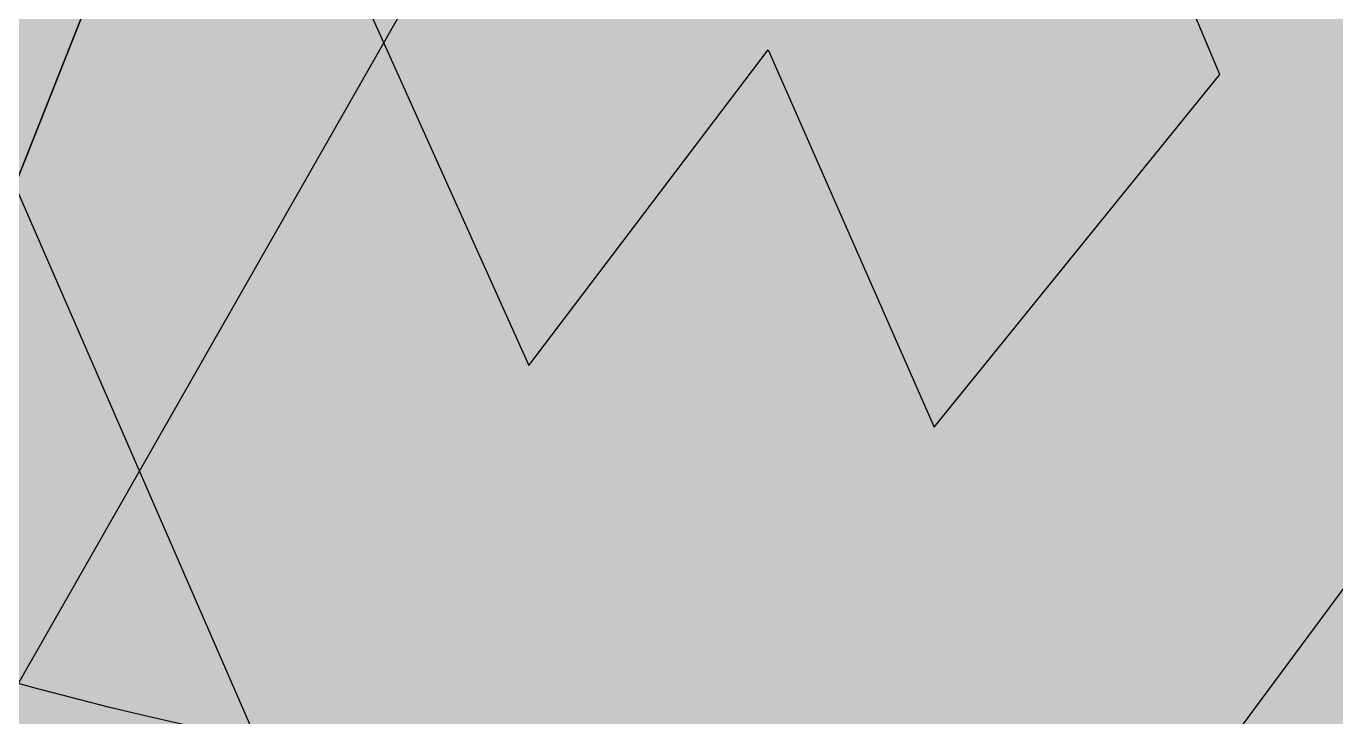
# Paper-space layout 'Layout1' of a CAD drawing. Extents: x -43 to 2298, y -18 to 768.
# Drawn here: x 138.884 to 142.102, y 255.834 to 257.531 of the extents above; entities that cross this region are included whole.
import ezdxf

# ---------------------------------------------------------------- set-up
doc = ezdxf.new("R2010")
doc.units = 0
doc.header["$LTSCALE"] = 2
doc.linetypes.add('CACHEX2', pattern=[0.75, 0.5, -0.25])
doc.layers.add('CARTOUCHE', color=7, linetype='Continuous')
doc.layers.add('LOGO', color=7, linetype='Continuous')

# ---------------------------------------------------------------- blocks, each defined once
blk = doc.blocks.new('A$C715108E3')
at = {"layer": 'LOGO', "color": 131}
for p, q in [((-10.3891, -20.8538), (-10.3891, -20.8538)), ((-10.3415, -20.8538), (-10.3415, -20.8538)), ((-10.2496, -20.8538), (-10.2496, -20.8538)), ((-10.1578, -20.8538), (-10.1578, -20.8538)), ((-10.0662, -20.8538), (-10.0662, -20.8538)), ((-9.9741, -20.8538), (-9.9741, -20.8538)), ((-9.8823, -20.8538), (-9.8823, -20.8538)), ((-9.7912, -20.8538), (-9.7912, -20.8538)), ((-9.699, -20.8538), (-9.699, -20.8538)), ((-9.6072, -20.8538), (-9.6072, -20.8538)), ((-9.5159, -20.8538), (-9.5159, -20.8538)), ((-9.4239, -20.8538), (-9.4239, -20.8538)), ((-9.3321, -20.8538), (-9.3321, -20.8538)), ((-9.2402, -20.8538), (-9.2402, -20.8538)), ((-9.1488, -20.8538), (-9.1488, -20.8538)), ((-9.0569, -20.8538), (-9.0569, -20.8538)), ((-8.9651, -20.8538), (-8.9651, -20.8538)), ((-8.8736, -20.8538), (-8.8736, -20.8538)), ((-8.7818, -20.8538), (-8.7818, -20.8538)), ((-8.69, -20.8538), (-8.69, -20.8538)), ((-8.5985, -20.8538), (-8.5985, -20.8538)), ((-8.5067, -20.8538), (-8.5067, -20.8538)), ((-8.4149, -20.8538), (-8.4149, -20.8538)), ((-8.3228, -20.8538), (-8.3228, -20.8538)), ((-8.2316, -20.8538), (-8.2316, -20.8538)), ((-8.1394, -20.8538), (-8.1394, -20.8538)), ((-8.0475, -20.8538), (-8.0475, -20.8538)), ((-7.9563, -20.8538), (-7.9563, -20.8538)), ((-7.8642, -20.8538), (-7.8642, -20.8538)), ((-7.7724, -20.8538), (-7.7724, -20.8538)), ((-7.6809, -20.8538), (-7.6809, -20.8538)), ((-7.5891, -20.8538), (-7.5891, -20.8538)), ((-7.4973, -20.8538), (-7.4973, -20.8538)), ((-7.4058, -20.8538), (-7.4058, -20.8538)), ((-7.314, -20.8538), (-7.314, -20.8538)), ((-7.2222, -20.8538), (-7.2222, -20.8538)), ((-7.1307, -20.8538), (-7.1307, -20.8538)), ((-7.0389, -20.8538), (-7.0389, -20.8538)), ((-10.3486, -20.9451), (-10.3486, -20.9451)), ((-10.295, -20.9451), (-10.295, -20.9451)), ((-10.2037, -20.9451), (-10.2037, -20.9451)), ((-10.1117, -20.9451), (-10.1117, -20.9451)), ((-10.0199, -20.9451), (-10.0199, -20.9451)), ((-9.9286, -20.9451), (-9.9286, -20.9451)), ((-9.8369, -20.9451), (-9.8369, -20.9451)), ((-9.7449, -20.9451), (-9.7449, -20.9451)), ((-9.6537, -20.9451), (-9.6537, -20.9451)), ((-9.5616, -20.9451), (-9.5616, -20.9451)), ((-9.4696, -20.9451), (-9.4696, -20.9451)), ((-9.3778, -20.9451), (-9.3778, -20.9451)), ((-9.2863, -20.9451), (-9.2863, -20.9451)), ((-9.1945, -20.9451), (-9.1945, -20.9451)), ((-9.1027, -20.9451), (-9.1027, -20.9451)), ((-9.0112, -20.9451), (-9.0112, -20.9451)), ((-8.9194, -20.9451), (-8.9194, -20.9451)), ((-8.8273, -20.9451), (-8.8273, -20.9451)), ((-8.7861, -20.9451), (-8.7861, -20.9451)), ((-8.7361, -20.9451), (-8.7361, -20.9451)), ((-8.6442, -20.9451), (-8.6442, -20.9451)), ((-8.552, -20.9451), (-8.552, -20.9451)), ((-8.461, -20.9451), (-8.461, -20.9451)), ((-8.3691, -20.9451), (-8.3691, -20.9451)), ((-8.2771, -20.9451), (-8.2771, -20.9451)), ((-8.1851, -20.9451), (-8.1851, -20.9451)), ((-8.094, -20.9451), (-8.094, -20.9451)), ((-8.002, -20.9451), (-8.002, -20.9451)), ((-7.91, -20.9451), (-7.91, -20.9451)), ((-7.8187, -20.9451), (-7.8187, -20.9451)), ((-7.7267, -20.9451), (-7.7267, -20.9451)), ((-7.635, -20.9451), (-7.635, -20.9451)), ((-7.5434, -20.9451), (-7.5434, -20.9451)), ((-7.4515, -20.9451), (-7.4515, -20.9451)), ((-7.3597, -20.9451), (-7.3597, -20.9451)), ((-7.2683, -20.9451), (-7.2683, -20.9451)), ((-7.1764, -20.9451), (-7.1764, -20.9451)), ((-7.0846, -20.9451), (-7.0846, -20.9451)), ((-6.9924, -20.9451), (-6.9924, -20.9451)), ((-10.307, -21.0375), (-10.307, -21.0375)), ((-10.2496, -21.0375), (-10.2496, -21.0375)), ((-10.1578, -21.0375), (-10.1578, -21.0375)), ((-10.0662, -21.0375), (-10.0662, -21.0375)), ((-9.9741, -21.0375), (-9.9741, -21.0375)), ((-9.8823, -21.0375), (-9.8823, -21.0375)), ((-9.7912, -21.0375), (-9.7912, -21.0375)), ((-9.699, -21.0375), (-9.699, -21.0375)), ((-9.6072, -21.0375), (-9.6072, -21.0375)), ((-9.5159, -21.0375), (-9.5159, -21.0375)), ((-9.4239, -21.0375), (-9.4239, -21.0375)), ((-9.3321, -21.0375), (-9.3321, -21.0375)), ((-9.2402, -21.0375), (-9.2402, -21.0375)), ((-9.1488, -21.0375), (-9.1488, -21.0375)), ((-9.0569, -21.0375), (-9.0569, -21.0375)), ((-8.9651, -21.0375), (-8.9651, -21.0375)), ((-8.7458, -21.0375), (-8.7458, -21.0375)), ((-8.69, -21.0375), (-8.69, -21.0375)), ((-8.5985, -21.0375), (-8.5985, -21.0375)), ((-8.5067, -21.0375), (-8.5067, -21.0375)), ((-8.4149, -21.0375), (-8.4149, -21.0375)), ((-8.3228, -21.0375), (-8.3228, -21.0375)), ((-8.2316, -21.0375), (-8.2316, -21.0375)), ((-8.1394, -21.0375), (-8.1394, -21.0375)), ((-8.0475, -21.0375), (-8.0475, -21.0375)), ((-7.9563, -21.0375), (-7.9563, -21.0375)), ((-7.8642, -21.0375), (-7.8642, -21.0375)), ((-7.7724, -21.0375), (-7.7724, -21.0375)), ((-7.6809, -21.0375), (-7.6809, -21.0375)), ((-7.5891, -21.0375), (-7.5891, -21.0375)), ((-7.4973, -21.0375), (-7.4973, -21.0375)), ((-7.4058, -21.0375), (-7.4058, -21.0375)), ((-7.314, -21.0375), (-7.314, -21.0375)), ((-7.2222, -21.0375), (-7.2222, -21.0375)), ((-7.1307, -21.0375), (-7.1307, -21.0375)), ((-7.0389, -21.0375), (-7.0389, -21.0375)), ((-10.2657, -21.1288), (-10.2657, -21.1288)), ((-10.2037, -21.1288), (-10.2037, -21.1288)), ((-10.1117, -21.1288), (-10.1117, -21.1288)), ((-10.0199, -21.1288), (-10.0199, -21.1288)), ((-9.9286, -21.1288), (-9.9286, -21.1288)), ((-9.8369, -21.1288), (-9.8369, -21.1288)), ((-9.7449, -21.1288), (-9.7449, -21.1288)), ((-9.6537, -21.1288), (-9.6537, -21.1288)), ((-9.5616, -21.1288), (-9.5616, -21.1288)), ((-9.4696, -21.1288), (-9.4696, -21.1288)), ((-9.3778, -21.1288), (-9.3778, -21.1288)), ((-9.2863, -21.1288), (-9.2863, -21.1288)), ((-9.1945, -21.1288), (-9.1945, -21.1288)), ((-9.1027, -21.1288), (-9.1027, -21.1288)), ((-9.0112, -21.1288), (-9.0112, -21.1288)), ((-8.7057, -21.1288), (-8.7057, -21.1288)), ((-8.6442, -21.1288), (-8.6442, -21.1288)), ((-8.552, -21.1288), (-8.552, -21.1288)), ((-8.461, -21.1288), (-8.461, -21.1288)), ((-8.3691, -21.1288), (-8.3691, -21.1288)), ((-8.2771, -21.1288), (-8.2771, -21.1288)), ((-8.1851, -21.1288), (-8.1851, -21.1288)), ((-8.094, -21.1288), (-8.094, -21.1288)), ((-8.002, -21.1288), (-8.002, -21.1288)), ((-7.91, -21.1288), (-7.91, -21.1288)), ((-7.8187, -21.1288), (-7.8187, -21.1288)), ((-7.7267, -21.1288), (-7.7267, -21.1288)), ((-7.635, -21.1288), (-7.635, -21.1288)), ((-7.5434, -21.1288), (-7.5434, -21.1288)), ((-7.4515, -21.1288), (-7.4515, -21.1288)), ((-7.3597, -21.1288), (-7.3597, -21.1288)), ((-7.2683, -21.1288), (-7.2683, -21.1288)), ((-7.1764, -21.1288), (-7.1764, -21.1288)), ((-7.0846, -21.1288), (-7.0846, -21.1288)), ((-10.2245, -21.2202), (-10.2245, -21.2202)), ((-10.1578, -21.2202), (-10.1578, -21.2202)), ((-10.0662, -21.2202), (-10.0662, -21.2202)), ((-9.9741, -21.2202), (-9.9741, -21.2202)), ((-9.8823, -21.2202), (-9.8823, -21.2202)), ((-9.7912, -21.2202), (-9.7912, -21.2202)), ((-9.699, -21.2202), (-9.699, -21.2202)), ((-9.6072, -21.2202), (-9.6072, -21.2202)), ((-9.5159, -21.2202), (-9.5159, -21.2202)), ((-9.4239, -21.2202), (-9.4239, -21.2202)), ((-9.3321, -21.2202), (-9.3321, -21.2202)), ((-9.2402, -21.2202), (-9.2402, -21.2202)), ((-9.1488, -21.2202), (-9.1488, -21.2202)), ((-9.0569, -21.2202), (-9.0569, -21.2202)), ((-8.6654, -21.2202), (-8.6654, -21.2202)), ((-8.5985, -21.2202), (-8.5985, -21.2202)), ((-8.5067, -21.2202), (-8.5067, -21.2202)), ((-8.4149, -21.2202), (-8.4149, -21.2202)), ((-8.3228, -21.2202), (-8.3228, -21.2202)), ((-8.2316, -21.2202), (-8.2316, -21.2202)), ((-8.1394, -21.2202), (-8.1394, -21.2202)), ((-8.0475, -21.2202), (-8.0475, -21.2202)), ((-7.9563, -21.2202), (-7.9563, -21.2202)), ((-7.8642, -21.2202), (-7.8642, -21.2202)), ((-7.7724, -21.2202), (-7.7724, -21.2202)), ((-7.6809, -21.2202), (-7.6809, -21.2202)), ((-7.5891, -21.2202), (-7.5891, -21.2202)), ((-7.4973, -21.2202), (-7.4973, -21.2202)), ((-7.4058, -21.2202), (-7.4058, -21.2202)), ((-7.314, -21.2202), (-7.314, -21.2202)), ((-7.2222, -21.2202), (-7.2222, -21.2202)), ((-7.1307, -21.2202), (-7.1307, -21.2202)), ((-10.1837, -21.3126), (-10.1837, -21.3126)), ((-10.1117, -21.3126), (-10.1117, -21.3126)), ((-10.0199, -21.3126), (-10.0199, -21.3126)), ((-9.9286, -21.3126), (-9.9286, -21.3126)), ((-9.8369, -21.3126), (-9.8369, -21.3126)), ((-9.7449, -21.3126), (-9.7449, -21.3126)), ((-9.6537, -21.3126), (-9.6537, -21.3126)), ((-9.5616, -21.3126), (-9.5616, -21.3126)), ((-9.4696, -21.3126), (-9.4696, -21.3126)), ((-9.3778, -21.3126), (-9.3778, -21.3126)), ((-9.2863, -21.3126), (-9.2863, -21.3126)), ((-9.1945, -21.3126), (-9.1945, -21.3126)), ((-9.1027, -21.3126), (-9.1027, -21.3126)), ((-8.6251, -21.3126), (-8.6251, -21.3126)), ((-8.552, -21.3126), (-8.552, -21.3126)), ((-8.461, -21.3126), (-8.461, -21.3126)), ((-8.3691, -21.3126), (-8.3691, -21.3126)), ((-8.2771, -21.3126), (-8.2771, -21.3126)), ((-8.1851, -21.3126), (-8.1851, -21.3126)), ((-8.094, -21.3126), (-8.094, -21.3126)), ((-8.002, -21.3126), (-8.002, -21.3126)), ((-7.91, -21.3126), (-7.91, -21.3126)), ((-7.8187, -21.3126), (-7.8187, -21.3126)), ((-7.7267, -21.3126), (-7.7267, -21.3126)), ((-7.635, -21.3126), (-7.635, -21.3126)), ((-7.5434, -21.3126), (-7.5434, -21.3126)), ((-7.4515, -21.3126), (-7.4515, -21.3126)), ((-7.3597, -21.3126), (-7.3597, -21.3126)), ((-7.2683, -21.3126), (-7.2683, -21.3126)), ((-10.1424, -21.4039), (-10.1424, -21.4039)), ((-10.0662, -21.4039), (-10.0662, -21.4039)), ((-9.9741, -21.4039), (-9.9741, -21.4039)), ((-9.8823, -21.4039), (-9.8823, -21.4039)), ((-9.7912, -21.4039), (-9.7912, -21.4039)), ((-9.699, -21.4039), (-9.699, -21.4039)), ((-9.6072, -21.4039), (-9.6072, -21.4039)), ((-9.5159, -21.4039), (-9.5159, -21.4039)), ((-9.4239, -21.4039), (-9.4239, -21.4039)), ((-9.3321, -21.4039), (-9.3321, -21.4039)), ((-9.2402, -21.4039), (-9.2402, -21.4039)), ((-8.585, -21.4039), (-8.585, -21.4039)), ((-8.5067, -21.4039), (-8.5067, -21.4039)), ((-8.4149, -21.4039), (-8.4149, -21.4039)), ((-8.3228, -21.4039), (-8.3228, -21.4039)), ((-8.2316, -21.4039), (-8.2316, -21.4039)), ((-8.1394, -21.4039), (-8.1394, -21.4039)), ((-8.0475, -21.4039), (-8.0475, -21.4039)), ((-7.9563, -21.4039), (-7.9563, -21.4039)), ((-7.8642, -21.4039), (-7.8642, -21.4039)), ((-7.7724, -21.4039), (-7.7724, -21.4039)), ((-7.6809, -21.4039), (-7.6809, -21.4039)), ((-7.5891, -21.4039), (-7.5891, -21.4039)), ((-7.4973, -21.4039), (-7.4973, -21.4039)), ((-7.4058, -21.4039), (-7.4058, -21.4039)), ((-7.314, -21.4039), (-7.314, -21.4039)), ((-10.1012, -21.4954), (-10.1012, -21.4954)), ((-10.0199, -21.4954), (-10.0199, -21.4954)), ((-9.9286, -21.4954), (-9.9286, -21.4954)), ((-9.8369, -21.4954), (-9.8369, -21.4954)), ((-9.7449, -21.4954), (-9.7449, -21.4954)), ((-9.6537, -21.4954), (-9.6537, -21.4954)), ((-9.5616, -21.4954), (-9.5616, -21.4954)), ((-9.4696, -21.4954), (-9.4696, -21.4954)), ((-9.3778, -21.4954), (-9.3778, -21.4954)), ((-9.2863, -21.4954), (-9.2863, -21.4954)), ((-8.5445, -21.4954), (-8.5445, -21.4954)), ((-8.461, -21.4954), (-8.461, -21.4954)), ((-8.3691, -21.4954), (-8.3691, -21.4954)), ((-8.2771, -21.4954), (-8.2771, -21.4954)), ((-8.1851, -21.4954), (-8.1851, -21.4954)), ((-8.094, -21.4954), (-8.094, -21.4954)), ((-8.002, -21.4954), (-8.002, -21.4954)), ((-7.91, -21.4954), (-7.91, -21.4954)), ((-7.8187, -21.4954), (-7.8187, -21.4954)), ((-7.7267, -21.4954), (-7.7267, -21.4954)), ((-7.635, -21.4954), (-7.635, -21.4954)), ((-7.5434, -21.4954), (-7.5434, -21.4954)), ((-7.4515, -21.4954), (-7.4515, -21.4954)), ((-7.3597, -21.4954), (-7.3597, -21.4954)), ((-10.0596, -21.5878), (-10.0596, -21.5878)), ((-9.9741, -21.5878), (-9.9741, -21.5878)), ((-9.8823, -21.5878), (-9.8823, -21.5878)), ((-9.7912, -21.5878), (-9.7912, -21.5878)), ((-9.699, -21.5878), (-9.699, -21.5878)), ((-9.6072, -21.5878), (-9.6072, -21.5878)), ((-9.5159, -21.5878), (-9.5159, -21.5878)), ((-9.4239, -21.5878), (-9.4239, -21.5878)), ((-9.3321, -21.5878), (-9.3321, -21.5878)), ((-8.5044, -21.5878), (-8.5044, -21.5878)), ((-8.4149, -21.5878), (-8.4149, -21.5878)), ((-8.3228, -21.5878), (-8.3228, -21.5878)), ((-8.2316, -21.5878), (-8.2316, -21.5878)), ((-8.1394, -21.5878), (-8.1394, -21.5878)), ((-8.0475, -21.5878), (-8.0475, -21.5878)), ((-7.9563, -21.5878), (-7.9563, -21.5878)), ((-7.8642, -21.5878), (-7.8642, -21.5878)), ((-7.7724, -21.5878), (-7.7724, -21.5878)), ((-7.6809, -21.5878), (-7.6809, -21.5878)), ((-7.5891, -21.5878), (-7.5891, -21.5878)), ((-7.4973, -21.5878), (-7.4973, -21.5878)), ((-10.0187, -21.6792), (-10.0187, -21.6792)), ((-9.9286, -21.6792), (-9.9286, -21.6792)), ((-9.8369, -21.6792), (-9.8369, -21.6792)), ((-9.7449, -21.6792), (-9.7449, -21.6792)), ((-9.6537, -21.6792), (-9.6537, -21.6792)), ((-9.5616, -21.6792), (-9.5616, -21.6792)), ((-9.4696, -21.6792), (-9.4696, -21.6792)), ((-9.3778, -21.6792), (-9.3778, -21.6792)), ((-8.464, -21.6792), (-8.464, -21.6792)), ((-8.461, -21.6792), (-8.461, -21.6792)), ((-8.3691, -21.6792), (-8.3691, -21.6792)), ((-8.2771, -21.6792), (-8.2771, -21.6792)), ((-8.1851, -21.6792), (-8.1851, -21.6792)), ((-8.094, -21.6792), (-8.094, -21.6792)), ((-8.002, -21.6792), (-8.002, -21.6792)), ((-7.91, -21.6792), (-7.91, -21.6792)), ((-7.8187, -21.6792), (-7.8187, -21.6792)), ((-7.7267, -21.6792), (-7.7267, -21.6792)), ((-7.635, -21.6792), (-7.635, -21.6792)), ((-7.5434, -21.6792), (-7.5434, -21.6792)), ((-11.8091, -21.7705), (-11.8091, -21.7705)), ((-9.9775, -21.7705), (-9.9775, -21.7705)), ((-9.9741, -21.7705), (-9.9741, -21.7705)), ((-9.8823, -21.7705), (-9.8823, -21.7705)), ((-9.7912, -21.7705), (-9.7912, -21.7705)), ((-9.699, -21.7705), (-9.699, -21.7705)), ((-9.6072, -21.7705), (-9.6072, -21.7705)), ((-9.5159, -21.7705), (-9.5159, -21.7705)), ((-8.4235, -21.7705), (-8.4235, -21.7705)), ((-8.4149, -21.7705), (-8.4149, -21.7705)), ((-8.3228, -21.7705), (-8.3228, -21.7705)), ((-8.2316, -21.7705), (-8.2316, -21.7705)), ((-8.1394, -21.7705), (-8.1394, -21.7705)), ((-8.0475, -21.7705), (-8.0475, -21.7705)), ((-7.9563, -21.7705), (-7.9563, -21.7705)), ((-7.8642, -21.7705), (-7.8642, -21.7705)), ((-7.7724, -21.7705), (-7.7724, -21.7705)), ((-7.6809, -21.7705), (-7.6809, -21.7705)), ((-7.5891, -21.7705), (-7.5891, -21.7705)), ((-11.7628, -21.8631), (-11.7628, -21.8631)), ((-9.9363, -21.8631), (-9.9363, -21.8631)), ((-9.9286, -21.8631), (-9.9286, -21.8631)), ((-9.8369, -21.8631), (-9.8369, -21.8631)), ((-9.7449, -21.8631), (-9.7449, -21.8631)), ((-9.6537, -21.8631), (-9.6537, -21.8631)), ((-9.5616, -21.8631), (-9.5616, -21.8631)), ((-8.383, -21.8631), (-8.383, -21.8631)), ((-8.3691, -21.8631), (-8.3691, -21.8631)), ((-8.2771, -21.8631), (-8.2771, -21.8631)), ((-8.1851, -21.8631), (-8.1851, -21.8631)), ((-8.094, -21.8631), (-8.094, -21.8631)), ((-8.002, -21.8631), (-8.002, -21.8631)), ((-7.91, -21.8631), (-7.91, -21.8631)), ((-7.8187, -21.8631), (-7.8187, -21.8631)), ((-7.7267, -21.8631), (-7.7267, -21.8631)), ((-7.635, -21.8631), (-7.635, -21.8631)), ((-11.8091, -21.9543), (-11.8091, -21.9543)), ((-11.7174, -21.9543), (-11.7174, -21.9543)), ((-9.895, -21.9543), (-9.895, -21.9543)), ((-9.8823, -21.9543), (-9.8823, -21.9543)), ((-9.7912, -21.9543), (-9.7912, -21.9543)), ((-9.699, -21.9543), (-9.699, -21.9543)), ((-9.6072, -21.9543), (-9.6072, -21.9543)), ((-8.3429, -21.9543), (-8.3429, -21.9543)), ((-8.3228, -21.9543), (-8.3228, -21.9543)), ((-8.2316, -21.9543), (-8.2316, -21.9543)), ((-8.1394, -21.9543), (-8.1394, -21.9543)), ((-8.0475, -21.9543), (-8.0475, -21.9543)), ((-7.9563, -21.9543), (-7.9563, -21.9543)), ((-7.8642, -21.9543), (-7.8642, -21.9543)), ((-7.7724, -21.9543), (-7.7724, -21.9543)), ((-11.7628, -22.0454), (-11.7628, -22.0454)), ((-11.6713, -22.0454), (-11.6713, -22.0454)), ((-9.8542, -22.0454), (-9.8542, -22.0454)), ((-9.8369, -22.0454), (-9.8369, -22.0454)), ((-9.7449, -22.0454), (-9.7449, -22.0454)), ((-9.6537, -22.0454), (-9.6537, -22.0454)), ((-8.3028, -22.0454), (-8.3028, -22.0454)), ((-8.2771, -22.0454), (-8.2771, -22.0454)), ((-8.1851, -22.0454), (-8.1851, -22.0454)), ((-8.094, -22.0454), (-8.094, -22.0454)), ((-8.002, -22.0454), (-8.002, -22.0454)), ((-7.91, -22.0454), (-7.91, -22.0454)), ((-7.8187, -22.0454), (-7.8187, -22.0454)), ((-11.8091, -22.1382), (-11.8091, -22.1382)), ((-11.7174, -22.1382), (-11.7174, -22.1382)), ((-11.6252, -22.1382), (-11.6252, -22.1382)), ((-9.813, -22.1382), (-9.813, -22.1382)), ((-9.7912, -22.1382), (-9.7912, -22.1382)), ((-8.2627, -22.1382), (-8.2627, -22.1382)), ((-8.2316, -22.1382), (-8.2316, -22.1382)), ((-8.1394, -22.1382), (-8.1394, -22.1382)), ((-8.0475, -22.1382), (-8.0475, -22.1382)), ((-7.9563, -22.1382), (-7.9563, -22.1382)), ((-7.8642, -22.1382), (-7.8642, -22.1382)), ((-11.7628, -22.2295), (-11.7628, -22.2295)), ((-11.6713, -22.2295), (-11.6713, -22.2295)), ((-11.5795, -22.2295), (-11.5795, -22.2295)), ((-8.2222, -22.2295), (-8.2222, -22.2295)), ((-8.1851, -22.2295), (-8.1851, -22.2295)), ((-8.094, -22.2295), (-8.094, -22.2295)), ((-8.002, -22.2295), (-8.002, -22.2295)), ((-11.8091, -22.3209), (-11.8091, -22.3209)), ((-11.7174, -22.3209), (-11.7174, -22.3209)), ((-11.6252, -22.3209), (-11.6252, -22.3209)), ((-11.5338, -22.3209), (-11.5338, -22.3209)), ((-8.1821, -22.3209), (-8.1821, -22.3209)), ((-8.1394, -22.3209), (-8.1394, -22.3209)), ((-8.0475, -22.3209), (-8.0475, -22.3209)), ((-11.7628, -22.4135), (-11.7628, -22.4135)), ((-11.6713, -22.4135), (-11.6713, -22.4135)), ((-11.5795, -22.4135), (-11.5795, -22.4135)), ((-11.4877, -22.4135), (-11.4877, -22.4135)), ((-8.1416, -22.4135), (-8.1416, -22.4135)), ((-8.094, -22.4135), (-8.094, -22.4135)), ((-11.8091, -22.5048), (-11.8091, -22.5048)), ((-11.7174, -22.5048), (-11.7174, -22.5048)), ((-11.6252, -22.5048), (-11.6252, -22.5048)), ((-11.5338, -22.5048), (-11.5338, -22.5048)), ((-11.442, -22.5048), (-11.442, -22.5048)), ((-11.7628, -22.596), (-11.7628, -22.596)), ((-11.6713, -22.596), (-11.6713, -22.596)), ((-11.5795, -22.596), (-11.5795, -22.596)), ((-11.4877, -22.596), (-11.4877, -22.596)), ((-11.3966, -22.596), (-11.3966, -22.596)), ((-11.8091, -22.6884), (-11.8091, -22.6884)), ((-11.7174, -22.6884), (-11.7174, -22.6884)), ((-11.6252, -22.6884), (-11.6252, -22.6884)), ((-11.5338, -22.6884), (-11.5338, -22.6884)), ((-11.442, -22.6884), (-11.442, -22.6884)), ((-11.7628, -22.7799), (-11.7628, -22.7799)), ((-11.6713, -22.7799), (-11.6713, -22.7799)), ((-11.5795, -22.7799), (-11.5795, -22.7799)), ((-11.4877, -22.7799), (-11.4877, -22.7799)), ((-11.3966, -22.7799), (-11.3966, -22.7799)), ((-11.8091, -22.8712), (-11.8091, -22.8712)), ((-11.7174, -22.8712), (-11.7174, -22.8712)), ((-11.6252, -22.8712), (-11.6252, -22.8712)), ((-11.5338, -22.8712), (-11.5338, -22.8712)), ((-11.442, -22.8712), (-11.442, -22.8712)), ((-11.3501, -22.8712), (-11.3501, -22.8712)), ((-11.7628, -22.9636), (-11.7628, -22.9636)), ((-11.6713, -22.9636), (-11.6713, -22.9636)), ((-11.5795, -22.9636), (-11.5795, -22.9636)), ((-11.4877, -22.9636), (-11.4877, -22.9636)), ((-11.3966, -22.9636), (-11.3966, -22.9636)), ((-11.3046, -22.9636), (-11.3046, -22.9636)), ((-11.8091, -23.055), (-11.8091, -23.055)), ((-11.7174, -23.055), (-11.7174, -23.055)), ((-11.6252, -23.055), (-11.6252, -23.055)), ((-11.5338, -23.055), (-11.5338, -23.055)), ((-11.442, -23.055), (-11.442, -23.055)), ((-11.3501, -23.055), (-11.3501, -23.055)), ((-11.2587, -23.055), (-11.2587, -23.055)), ((-11.7628, -23.1463), (-11.7628, -23.1463)), ((-11.6713, -23.1463), (-11.6713, -23.1463)), ((-11.5795, -23.1463), (-11.5795, -23.1463)), ((-11.4877, -23.1463), (-11.4877, -23.1463)), ((-11.3966, -23.1463), (-11.3966, -23.1463)), ((-11.3046, -23.1463), (-11.3046, -23.1463)), ((-11.2126, -23.1463), (-11.2126, -23.1463)), ((-11.8091, -23.2389), (-11.8091, -23.2389)), ((-11.7174, -23.2389), (-11.7174, -23.2389)), ((-11.6252, -23.2389), (-11.6252, -23.2389)), ((-11.5338, -23.2389), (-11.5338, -23.2389)), ((-11.442, -23.2389), (-11.442, -23.2389)), ((-11.3501, -23.2389), (-11.3501, -23.2389)), ((-11.2587, -23.2389), (-11.2587, -23.2389)), ((-11.1668, -23.2389), (-11.1668, -23.2389)), ((-6.5261, -23.2389), (-6.5261, -23.2389)), ((-6.4886, -23.2389), (-6.4886, -23.2389)), ((-11.7628, -23.3303), (-11.7628, -23.3303)), ((-11.6713, -23.3303), (-11.6713, -23.3303)), ((-11.5795, -23.3303), (-11.5795, -23.3303)), ((-11.4877, -23.3303), (-11.4877, -23.3303)), ((-11.3966, -23.3303), (-11.3966, -23.3303)), ((-11.3046, -23.3303), (-11.3046, -23.3303)), ((-11.2126, -23.3303), (-11.2126, -23.3303)), ((-11.1213, -23.3303), (-11.1213, -23.3303)), ((-6.5939, -23.3303), (-6.5939, -23.3303)), ((-6.5343, -23.3303), (-6.5343, -23.3303)), ((-11.8091, -23.4225), (-11.8091, -23.4225)), ((-11.7174, -23.4225), (-11.7174, -23.4225)), ((-11.6252, -23.4225), (-11.6252, -23.4225)), ((-11.5338, -23.4225), (-11.5338, -23.4225)), ((-11.442, -23.4225), (-11.442, -23.4225)), ((-11.3501, -23.4225), (-11.3501, -23.4225)), ((-11.2587, -23.4225), (-11.2587, -23.4225)), ((-11.1668, -23.4225), (-11.1668, -23.4225)), ((-11.0748, -23.4225), (-11.0748, -23.4225)), ((-6.6622, -23.4225), (-6.6622, -23.4225)), ((-6.5799, -23.4225), (-6.5799, -23.4225)), ((-6.4886, -23.4225), (-6.4886, -23.4225)), ((-11.7628, -23.5138), (-11.7628, -23.5138)), ((-11.6713, -23.5138), (-11.6713, -23.5138)), ((-11.5795, -23.5138), (-11.5795, -23.5138)), ((-11.4877, -23.5138), (-11.4877, -23.5138)), ((-11.3966, -23.5138), (-11.3966, -23.5138)), ((-11.3046, -23.5138), (-11.3046, -23.5138)), ((-11.2126, -23.5138), (-11.2126, -23.5138)), ((-11.1213, -23.5138), (-11.1213, -23.5138)), ((-11.0293, -23.5138), (-11.0293, -23.5138)), ((-6.73, -23.5138), (-6.73, -23.5138)), ((-6.7175, -23.5138), (-6.7175, -23.5138)), ((-6.6262, -23.5138), (-6.6262, -23.5138)), ((-6.5343, -23.5138), (-6.5343, -23.5138)), ((-11.8091, -23.6054), (-11.8091, -23.6054)), ((-11.7174, -23.6054), (-11.7174, -23.6054)), ((-11.6252, -23.6054), (-11.6252, -23.6054)), ((-11.5338, -23.6054), (-11.5338, -23.6054)), ((-11.442, -23.6054), (-11.442, -23.6054)), ((-11.3501, -23.6054), (-11.3501, -23.6054)), ((-11.2587, -23.6054), (-11.2587, -23.6054)), ((-11.1668, -23.6054), (-11.1668, -23.6054)), ((-11.0748, -23.6054), (-11.0748, -23.6054)), ((-10.9835, -23.6054), (-10.9835, -23.6054)), ((-6.7979, -23.6054), (-6.7979, -23.6054)), ((-6.7637, -23.6054), (-6.7637, -23.6054)), ((-6.6719, -23.6054), (-6.6719, -23.6054)), ((-6.5799, -23.6054), (-6.5799, -23.6054)), ((-6.4886, -23.6054), (-6.4886, -23.6054))]:
    blk.add_line(p, q, dxfattribs=at)
for points in [[(-15.0643, -20.4719), (-16.7516, -22.8048), (-16.3741, -23.1322), (-15.8207, -23.5348), (-15.4563, -23.799), (-13.7331, -21.4856), (-11.9601, -25.3945), (-11.4761, -25.5469), (-10.7095, -25.798), (-10.0926, -25.8741), (-9.9674, -25.8741), (-12.5584, -19.9248)], [(-10.4959, -20.6166), (-9.7792, -22.2122), (-8.7979, -20.9179), (-8.1187, -22.4645), (-6.9489, -21.0191), (-7.6382, -19.3811)], [(-4.7123, -20.7884), (-8.4641, -25.8566), (-8.5996, -26.1134), (-8.0987, -26.1134), (-7.2053, -26.0731), (-6.6093, -26.0457), (-6.203, -25.613), (-3.9696, -22.5417), (-2.7917, -25.1531), (-2.6026, -25.1257), (-1.9525, -24.8418), (-1.3029, -24.5438), (-2.3854, -21.8923), (1.9656, -22.2806)]]:
    blk.add_lwpolyline(points, dxfattribs=at)
blk = doc.blocks.new('A$C581E6685')
at = {"layer": 'LOGO'}
for color, points in [(40, [(-39.8519, 24.2064), (-46.2303, 8.0935), (-42.1559, 23.0023)]), (32, [(-39.8519, 24.2064), (-38.5844, 21.5046), (-46.2303, 8.0935)])]:
    blk.add_hatch(color=color, dxfattribs=at).paths.add_polyline_path(points)
at = {"layer": 'LOGO', "color": 40}
blk.add_lwpolyline([(-39.8519, 24.2064), (-46.2303, 8.0935), (-42.1559, 23.0023)], close=True, dxfattribs=at)
at = {"layer": 'LOGO', "color": 32}
blk.add_lwpolyline([(-39.8519, 24.2064), (-38.584, 21.5046), (-46.2303, 8.0935)], close=True, dxfattribs=at)
at = {"layer": 'LOGO', "color": 32, "linetype": 'CACHEX2', "ltscale": 1.5}
blk.add_ellipse((-38.0538, 23.8138), major_axis=(-19.0311, -3.534), ratio=0.590567, dxfattribs=at)
at = {"layer": 'LOGO', "color": 32}
blk.add_ellipse((-37.6144, 23.8499), major_axis=(-13.5768, -4.2839), ratio=0.791971, dxfattribs=at)
at = {"layer": 'CARTOUCHE'}
blk.add_blockref('A$C715108E3', (-31.6739, 36.3189), dxfattribs=at)

psp = doc.layouts.get("Layout1")

# ---------------------------------------------------------------- hatches: boundary and pattern name
at = {"layer": 'CARTOUCHE', "true_color": 0xffffff}
h = psp.add_hatch(color=7, dxfattribs=at)
h.dxf.hatch_style = 1
edge = h.paths.add_edge_path()
edge.add_spline(control_points=[(127.7197, 272.4748), (127.7197, 261.5837), (127.7197, 250.6925), (127.7197, 246.8525), (131.5597, 246.8525), (177.0989, 246.8525), (222.6382, 246.8525), (226.4782, 246.8525), (226.4782, 250.6925), (226.4782, 261.5837), (226.4782, 272.4748), (226.4782, 276.3148), (222.6382, 276.3148), (177.0989, 276.3148), (131.5597, 276.3148), (127.7197, 276.3148), (127.7197, 272.4748)], knot_values=[0, 0, 0, 1, 1, 2.570796, 2.570796, 3.570796, 3.570796, 5.141593, 5.141593, 6.141593, 6.141593, 7.712389, 7.712389, 8.712389, 8.712389, 10.283185, 10.283185, 10.283185], weights=[1, 1, 1, 0.707107, 1, 1, 1, 0.707107, 1, 1, 1, 0.707107, 1, 1, 1, 0.707107, 1], degree=2, periodic=0)

# ---------------------------------------------------------------- linework, layer by layer
at = {"layer": 'CARTOUCHE'}
psp.add_rational_spline([(127.7197, 272.4748), (127.7197, 261.5837), (127.7197, 250.6925), (127.7197, 246.8525), (131.5597, 246.8525), (177.0989, 246.8525), (222.6382, 246.8525), (226.4782, 246.8525), (226.4782, 250.6925), (226.4782, 261.5837), (226.4782, 272.4748), (226.4782, 276.3148), (222.6382, 276.3148), (177.0989, 276.3148), (131.5597, 276.3148), (127.7197, 276.3148), (127.7197, 272.4748)], [1, 1, 1, 0.707106781187, 1, 1, 1, 0.707106781187, 1, 1, 1, 0.707106781187, 1, 1, 1, 0.707106781187, 1], degree=2, knots=[0, 0, 0, 1, 1, 2.570796, 2.570796, 3.570796, 3.570796, 5.141593, 5.141593, 6.141593, 6.141593, 7.712389, 7.712389, 8.712389, 8.712389, 10.283185, 10.283185, 10.283185], dxfattribs=at)

# ---------------------------------------------------------------- block references
at = {"layer": 'CARTOUCHE', "xscale": 0.6, "yscale": 0.6, "zscale": 0.6}
psp.add_blockref('A$C581E6685', (164.9904, 248.2331), dxfattribs=at)

doc.saveas('drawing.dxf')
